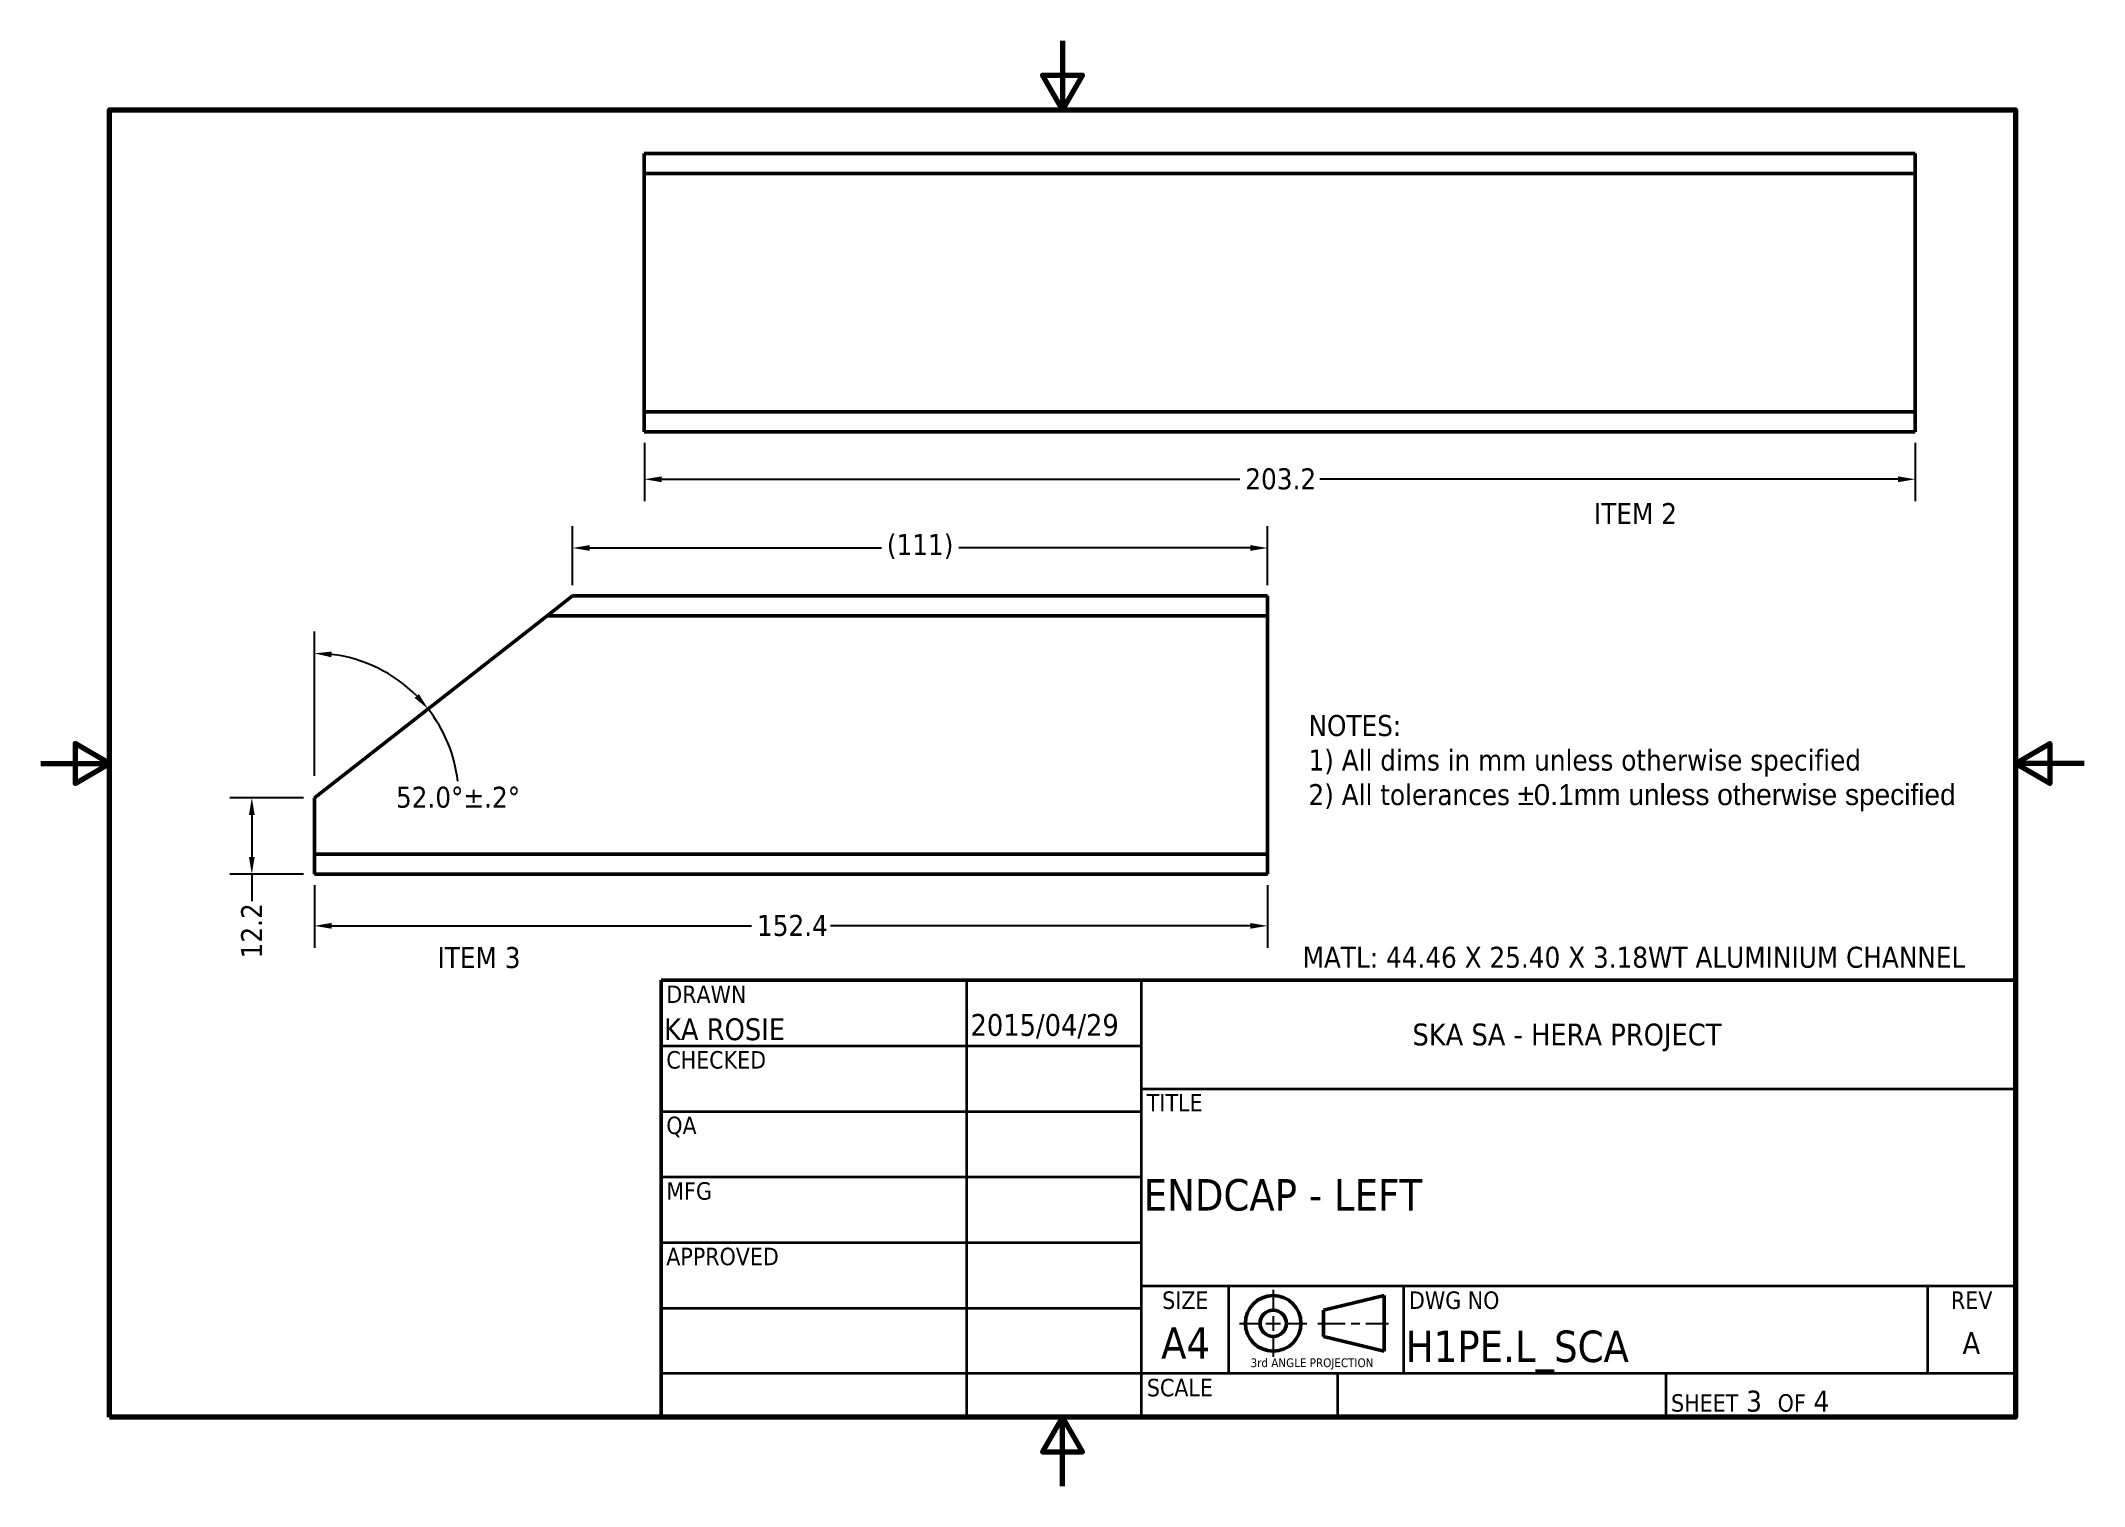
# Model space of a CAD drawing. Header units: millimetres. Extents: x 0 to 327, y 0 to 231.
import ezdxf
from ezdxf.enums import TextEntityAlignment as Align

# ---------------------------------------------------------------- set-up
doc = ezdxf.new("R2010")
doc.units = ezdxf.units.MM
doc.header["$LTSCALE"] = 1.1
for name, color, linetype, lineweight in [('Border (ANSI)', 7, 'Continuous', 70), ('Dimension (ANSI)', 7, 'Continuous', 25), ('Sketch Geometry (ANSI)', 7, 'Continuous', 25), ('Symbol (ANSI)', 7, 'Continuous', 25), ('Title (ANSI)', 7, 'Continuous', 50), ('Visible (ANSI)', 7, 'Continuous', 50)]:
    doc.layers.add(name, color=color, linetype=linetype, lineweight=lineweight)
doc.styles.add('Note Text (ANSI)', font='tahoma.ttf')
doc.styles.add('Text Style30', font='tahoma.ttf')
doc.styles.add('Text Style38', font='tahoma.ttf')
doc.styles.add('Text Style39', font='tahoma.ttf')
doc.dimstyles.new('Default - mm (ANSI)', dxfattribs={"dimscale": 1.1, "dimtxt": 3.048, "dimasz": 2.5, "dimexe": 3.175, "dimexo": 1.6002, "dimgap": 0.8, "dimtad": 0, "dimtoh": 1, "dimrnd": 1e-08, "dimzin": 4, "dimdsep": 46, "dimtxsty": 'Note Text (ANSI)', "dimcen": 0.09, "dimdle": 10, "dimclrd": 256, "dimclre": 256, "dimclrt": 256, "dimadec": 1, "dimazin": 1, "dimtfac": 1, "dimtofl": 0, "dimtmove": 0, "dimatfit": 3, "dimfxl": 1, "dimtolj": 1, "dimtzin": 4, "dimlwd": -1, "dimlwe": -1, "dimarcsym": 0})

# ---------------------------------------------------------------- blocks, each defined once
blk = doc.blocks.new('Borders Default Border')
at = {"layer": 'Border (ANSI)', "flags": 128}
for points in [[(148.5, 210), (148.5, 200), (145.61, 205), (151.39, 205), (148.5, 200)], [(10, 10), (10, 200), (287, 200), (287, 10), (10, 10)], [(0, 105), (10, 105), (5, 107.89), (5, 102.11), (10, 105)], [(297, 105), (287, 105), (292, 107.89), (292, 102.11), (287, 105)], [(148.5, 0), (148.5, 10), (145.61, 5), (151.39, 5), (148.5, 10)]]:
    blk.add_lwpolyline(points, dxfattribs=at)
blk = doc.blocks.new('Title Blocks ANSI - Large')
at = {"layer": 'Title (ANSI)'}
for p, q in [((127, 189.23), (127, 125.73)), ((323.85, 189.23), (127, 189.23)), ((323.85, 125.73), (323.85, 189.23)), ((127, 125.73), (323.85, 125.73))]:
    blk.add_line(p, q, dxfattribs=at)
at = {"layer": 'Title (ANSI)', "lineweight": 35}
for p, q in [((171.45, 125.73), (171.45, 189.23)), ((196.85, 125.73), (196.85, 189.23)), ((127, 179.7), (196.85, 179.7)), ((196.85, 173.48), (323.85, 173.48)), ((127, 170.18), (196.85, 170.18)), ((127, 160.65), (196.85, 160.65)), ((127, 151.13), (196.85, 151.13)), ((323.85, 144.78), (196.85, 144.78)), ((209.55, 132.08), (209.55, 144.78)), ((234.95, 132.08), (234.95, 144.78)), ((311.15, 132.08), (311.15, 144.78)), ((127, 141.6), (196.85, 141.6)), ((196.85, 132.08), (127, 132.08)), ((323.85, 132.08), (196.85, 132.08)), ((225.3, 132.08), (225.3, 125.73)), ((273.05, 132.08), (273.05, 125.73))]:
    blk.add_line(p, q, dxfattribs=at)
at = {"layer": 'Title (ANSI)', "style": 'Text Style38'}
for s, p in [('DRAWN', (127.76, 188.47)), ('CHECKED', (127.76, 178.94)), ('TITLE', (197.61, 172.72)), ('QA', (127.76, 169.42)), ('MFG', (127.76, 159.89)), ('APPROVED', (127.76, 150.37)), ('DWG NO', (235.71, 144.02)), ('SCALE', (197.61, 131.32))]:
    blk.add_text(s, height=2.54, dxfattribs=at).set_placement(p, align=Align.TOP_LEFT)
for s, p in [('SIZE', (203.2, 144.02)), ('REV', (317.5, 144.02))]:
    blk.add_text(s, height=2.54, dxfattribs=at).set_placement(p, align=Align.TOP_CENTER)
at = {"layer": 'Title (ANSI)', "insert": (273.81, 126.49), "char_height": 3.048, "attachment_point": 7, "style": 'Note Text (ANSI)'}
blk.add_mtext('\\fTahoma|b0|i0;\\H2.5400;SHEET\\fTahoma|b0|i0;\\H3.0480; 3  \\fTahoma|b0|i0;\\H2.5400;OF\\fTahoma|b0|i0;\\H3.0480; 4 ', dxfattribs=at)
at = {"layer": 'Title (ANSI)'}
for tag, p, height, style in [('CREATION_DATE_001', (171.98, 181.16), 3.17, 'Text Style39'), ('AUTHOR_001', (127.44, 180.53), 3.17, 'Text Style39'), ('COMPANY_001', (236.22, 179.77), 3.17, 'Text Style39'), ('TITLE_001', (197.15, 155.77), 4.57, 'Text Style30'), ('Sheet_Size_001', (199.68, 134.24), 4.57, 'Text Style30'), ('PART_NUMBER_001', (235.25, 133.76), 4.57, 'Text Style30'), ('REVISION_NUMBER_001', (316.18, 134.94), 3.17, 'Text Style39')]:
    blk.add_attdef(tag, p, '', height=height, dxfattribs=dict(at, style=style))
at = {"layer": 'Title (ANSI)', "style": 'Text Style39'}
for tag, p in [('CHECKED_BY', (127.76, 170.94)), ('CHECKED_DATE', (172.21, 170.94)), ('MFG_APPROVED_BY', (127.76, 151.89)), ('MFG_APPROVED_DATE', (172.21, 151.89)), ('ENG_APPROVED_BY', (127.76, 142.37)), ('ENG_APPROVAL_DATE', (172.21, 142.37))]:
    blk.add_attdef(tag, text='', height=3.17, dxfattribs=at).set_placement(p, align=Align.BOTTOM_LEFT)
blk = doc.blocks.new('*D7')
at = {"layer": 'Defpoints', "color": 0, "transparency": 16777216}
for p in [(43.73, 97.82), (196.13, 97.82), (196.13, 89.55)]:
    blk.add_point(p, dxfattribs=at)
at = {"layer": 'Dimension (ANSI)', "transparency": 16777216}
for p, q in [((43.73, 96.06), (43.73, 86.06)), ((196.13, 96.06), (196.13, 86.06)), ((46.48, 89.55), (113.63, 89.55)), ((193.38, 89.55), (126.23, 89.55))]:
    blk.add_line(p, q, dxfattribs=at)
for points in [[(46.48, 90.01), (46.48, 89.09), (43.73, 89.55)], [(193.38, 90.01), (193.38, 89.09), (196.13, 89.55)]]:
    blk.add_solid(points, dxfattribs=at)
at = {"layer": 'Dimension (ANSI)', "transparency": 16777216, "insert": (114.51, 91.3), "char_height": 3.353, "attachment_point": 1, "style": 'Note Text (ANSI)'}
blk.add_mtext('\\A1;152.4', dxfattribs=at)
blk = doc.blocks.new('*D8')
at = {"layer": 'Defpoints', "color": 0, "transparency": 16777216}
for p in [(33.73, 110.03), (43.73, 110.03), (43.73, 97.82)]:
    blk.add_point(p, dxfattribs=at)
at = {"layer": 'Dimension (ANSI)', "transparency": 16777216}
for p, q in [((41.97, 110.03), (30.24, 110.03)), ((33.73, 107.28), (33.73, 100.57)), ((41.97, 97.82), (30.24, 97.82)), ((33.73, 97.82), (33.73, 93.47))]:
    blk.add_line(p, q, dxfattribs=at)
for points in [[(33.27, 107.28), (34.19, 107.28), (33.73, 110.03)], [(33.27, 100.57), (34.19, 100.57), (33.73, 97.82)]]:
    blk.add_solid(points, dxfattribs=at)
at = {"layer": 'Dimension (ANSI)', "transparency": 16777216, "insert": (32.02, 84.36), "char_height": 3.353, "attachment_point": 1, "rotation": 90, "style": 'Note Text (ANSI)'}
blk.add_mtext('\\A1;12.2', dxfattribs=at)
blk = doc.blocks.new('*D9')
at = {"layer": 'Defpoints', "color": 0, "transparency": 16777216}
for p in [(50.61, 132.06), (43.73, 111.79), (45.12, 111.11), (43.73, 110.03)]:
    blk.add_point(p, dxfattribs=at)
at = {"layer": 'Dimension (ANSI)', "transparency": 16777216}
blk.add_line((43.73, 113.55), (43.73, 136.6), dxfattribs=at)
for start, end in [(44.8317, 83.1683), (6.5807, 38)]:
    blk.add_arc((43.73, 110.03), 23.08, start, end, dxfattribs=at)
for points in [[(46.45, 132.48), (46.51, 133.4), (43.73, 133.1)], [(60.44, 126.6), (59.76, 125.99), (61.92, 124.23)]]:
    blk.add_solid(points, dxfattribs=at)
at = {"layer": 'Dimension (ANSI)', "transparency": 16777216, "insert": (56.78, 111.79), "char_height": 3.3528, "attachment_point": 1, "style": 'Note Text (ANSI)'}
blk.add_mtext('\\A1;52.0°±.2°', dxfattribs=at)
blk = doc.blocks.new('*D10')
at = {"layer": 'Defpoints', "color": 0, "transparency": 16777216}
for p in [(196.13, 149.95), (85.01, 142.27), (196.13, 142.27)]:
    blk.add_point(p, dxfattribs=at)
at = {"layer": 'Dimension (ANSI)', "transparency": 16777216}
for p, q in [((85.01, 144.03), (85.01, 153.44)), ((196.13, 144.03), (196.13, 153.44)), ((87.76, 149.95), (134.39, 149.95)), ((193.38, 149.95), (146.75, 149.95))]:
    blk.add_line(p, q, dxfattribs=at)
for points in [[(87.76, 150.41), (87.76, 149.49), (85.01, 149.95)], [(193.38, 150.41), (193.38, 149.49), (196.13, 149.95)]]:
    blk.add_solid(points, dxfattribs=at)
at = {"layer": 'Dimension (ANSI)', "transparency": 16777216, "insert": (135.27, 152.17), "char_height": 3.353, "attachment_point": 1, "style": 'Note Text (ANSI)'}
blk.add_mtext('\\A1;(111)', dxfattribs=at)
blk = doc.blocks.new('3rd ANGLE PROJECTION')
at = {"layer": 'Sketch Geometry (ANSI)', "lineweight": 25}
for p, q in [((-6.99, 5.75), (-6.99, 2.5)), ((-12.74, 0), (-9.49, 0)), ((-8.24, 0), (-5.74, 0)), ((-6.99, 1.25), (-6.99, -1.25)), ((-4.49, 0), (-1.24, 0)), ((0.64, 0), (5.33, 0)), ((6.33, 0), (7.83, 0)), ((8.83, 0), (12.74, 0)), ((-6.99, -2.5), (-6.99, -5.75))]:
    blk.add_line(p, q, dxfattribs=at)
at = {"layer": 'Sketch Geometry (ANSI)', "lineweight": 50}
for p, q in [((1.62, 2.25), (11.99, 4.75)), ((11.99, 4.75), (11.99, -4.75)), ((1.62, 2.25), (1.62, -2.25)), ((1.62, -2.25), (11.99, -4.75))]:
    blk.add_line(p, q, dxfattribs=at)
for radius in [4.75, 2.25]:
    blk.add_circle((-6.99, 0), radius, dxfattribs=at)
at = {"layer": 'Symbol (ANSI)', "insert": (-10.85, -5.98), "char_height": 1.5, "attachment_point": 1, "style": 'Note Text (ANSI)'}
blk.add_mtext('\\fTahoma|b0|i0;\\H1.5000;3rd ANGLE PROJECTION', dxfattribs=at)
blk = doc.blocks.new('*D11')
at = {"layer": 'Defpoints', "color": 0, "transparency": 16777216}
for p in [(96.49, 168.53), (299.69, 168.53), (299.69, 160.93)]:
    blk.add_point(p, dxfattribs=at)
at = {"layer": 'Dimension (ANSI)', "transparency": 16777216}
for p, q in [((96.49, 166.77), (96.49, 157.44)), ((299.69, 166.77), (299.69, 157.44)), ((99.24, 160.93), (191.7, 160.93)), ((296.94, 160.93), (204.48, 160.93))]:
    blk.add_line(p, q, dxfattribs=at)
for points in [[(99.24, 161.39), (99.24, 160.47), (96.49, 160.93)], [(296.94, 161.39), (296.94, 160.47), (299.69, 160.93)]]:
    blk.add_solid(points, dxfattribs=at)
at = {"layer": 'Dimension (ANSI)', "transparency": 16777216, "insert": (192.58, 162.68), "char_height": 3.353, "attachment_point": 1, "style": 'Note Text (ANSI)'}
blk.add_mtext('\\A1;203.2', dxfattribs=at)

msp = doc.modelspace()

# ---------------------------------------------------------------- linework, layer by layer
at = {"layer": 'Visible (ANSI)'}
for p, q in [((96.488, 209.802), (96.488, 212.977)), ((96.488, 212.977), (299.688, 212.977)), ((299.688, 212.977), (299.688, 209.802)), ((96.488, 171.702), (96.488, 209.802)), ((96.488, 209.802), (299.688, 209.802)), ((299.688, 209.802), (299.688, 171.702)), ((96.488, 168.527), (96.488, 171.702)), ((96.488, 171.702), (299.688, 171.702)), ((299.688, 171.702), (299.688, 168.527)), ((96.488, 168.527), (299.688, 168.527)), ((80.944, 139.098), (85.008, 142.273)), ((85.008, 142.273), (196.133, 142.273)), ((196.133, 139.098), (196.133, 142.273)), ((43.733, 110.026), (80.944, 139.098)), ((80.944, 139.098), (196.133, 139.098)), ((196.133, 100.998), (196.133, 139.098)), ((43.733, 110.026), (43.733, 100.998)), ((43.733, 100.998), (196.133, 100.998)), ((43.733, 100.998), (43.733, 97.823)), ((196.133, 97.823), (196.133, 100.998)), ((43.733, 97.823), (196.133, 97.823))]:
    msp.add_line(p, q, dxfattribs=at)

# ---------------------------------------------------------------- block references
for name, p, xscale, yscale, zscale in [('Borders Default Border', (0, 0), 1.1, 1.1, 1.1), ('3rd ANGLE PROJECTION', (203.574, 26.015), 0.935, 0.935, 0.935)]:
    msp.add_blockref(name, p, dxfattribs=dict(xscale=xscale, yscale=yscale, zscale=zscale))
at = {"xscale": 1.1, "yscale": 1.1, "zscale": 1.1}
msp.add_blockref('Title Blocks ANSI - Large', (-40.535, -127.303), dxfattribs=at).add_auto_attribs({'AUTHOR_001': 'KA ROSIE', 'CREATION_DATE_001': '2015/04/29', 'PART_NUMBER_001': 'H1PE.L_SCA', 'TITLE_001': 'ENDCAP - LEFT', 'Sheet_Size_001': 'A4', 'COMPANY_001': 'SKA SA - HERA PROJECT', 'REVISION_NUMBER_001': 'A'})

# ---------------------------------------------------------------- texts
at = {"layer": 'Symbol (ANSI)', "char_height": 3.3528, "attachment_point": 1, "style": 'Note Text (ANSI)'}
for s, insert, width in [('{ITEM 2}', (248.324, 157.122), 14.50888), ('{ITEM 3}', (63.423, 86.155), 14.50888), ('{MATL: 44.46 X 25.40 X 3.18WT ALUMINIUM CHANNEL}', (201.743, 86.206), 111.50098)]:
    msp.add_mtext(s, dxfattribs=dict(at, insert=insert, width=width))
at = {"layer": 'Symbol (ANSI)', "insert": (202.68, 123.247), "char_height": 3.3528, "width": 105.4294, "attachment_point": 1, "line_spacing_factor": 0.987884, "style": 'Note Text (ANSI)'}
msp.add_mtext('{NOTES:\\P1) All dims in mm unless otherwise specified\\P2) All tolerances \\fArial|b0|i0;\\H3.3528;±0.\\fMS Shell Dlg 2|b0|i0;\\H3.3528;1mm unless otherwise specified}', dxfattribs=at)

# ---------------------------------------------------------------- dimensions: what is measured, and where the dimension line sits
at = {"layer": 'Dimension (ANSI)'}
for base, p1, p2, angle, override, picture, middle in [((299.688, 160.93), (96.488, 168.527), (299.688, 168.527), 180, {"dimgap": 0.8, "dimtoh": 0, "dimdec": 1, "dimtol": 0, "dimlim": 0, "dimtp": 0, "dimtm": 0, "dimtdec": 2, "dimatfit": 1}, '*D11', (198.088, 160.93)), ((33.733, 110.026), (43.733, 97.823), (43.733, 110.026), 90, {"dimgap": 0.8, "dimtoh": 0, "dimdec": 1, "dimtol": 0, "dimlim": 0, "dimtp": 0, "dimtm": 0, "dimtdec": 2, "dimatfit": 2}, '*D8', (33.733, 88.475)), ((196.133, 89.552), (43.733, 97.823), (196.133, 97.823), 180, {"dimgap": 0.8, "dimtoh": 0, "dimdec": 1, "dimtol": 0, "dimlim": 0, "dimtp": 0, "dimtm": 0, "dimtdec": 2, "dimatfit": 1}, '*D7', (119.933, 89.552))]:
    dim = msp.add_linear_dim(base=base, p1=p1, p2=p2, angle=angle, dimstyle='Default - mm (ANSI)', override=override, dxfattribs=at)
    dim.commit()
    dim.dimension.update_dxf_attribs({"geometry": picture, "text_midpoint": middle, "dimtype": 160})
dim = msp.add_linear_dim(base=(196.133, 149.952), p1=(85.008, 142.273), p2=(196.133, 142.273), angle=180, text='(<>)', dimstyle='Default - mm (ANSI)', override={"dimgap": 0.8, "dimtoh": 0, "dimdec": 0, "dimtol": 0, "dimlim": 0, "dimtp": 0, "dimtm": 0, "dimtdec": 2, "dimatfit": 1}, dxfattribs=at)
dim.commit()
dim.dimension.update_dxf_attribs({"geometry": '*D10', "text_midpoint": (140.571, 149.952), "dimtype": 160})
dim = msp.add_angular_dim_3p(base=(50.608, 132.055), center=(43.733, 110.026), p1=(45.12, 111.11), p2=(43.733, 111.786), dimstyle='Default - mm (ANSI)', override={"dimgap": 0.8, "dimtih": 1, "dimse1": 1, "dimadec": 1, "dimtol": 1, "dimlim": 0, "dimtp": 0.2, "dimtm": 0.2, "dimtdec": 1}, dxfattribs=at)
dim.commit()
dim.dimension.update_dxf_attribs({"geometry": '*D9', "text_midpoint": (66.81, 110.044), "dimtype": 165})

doc.saveas('drawing.dxf')
